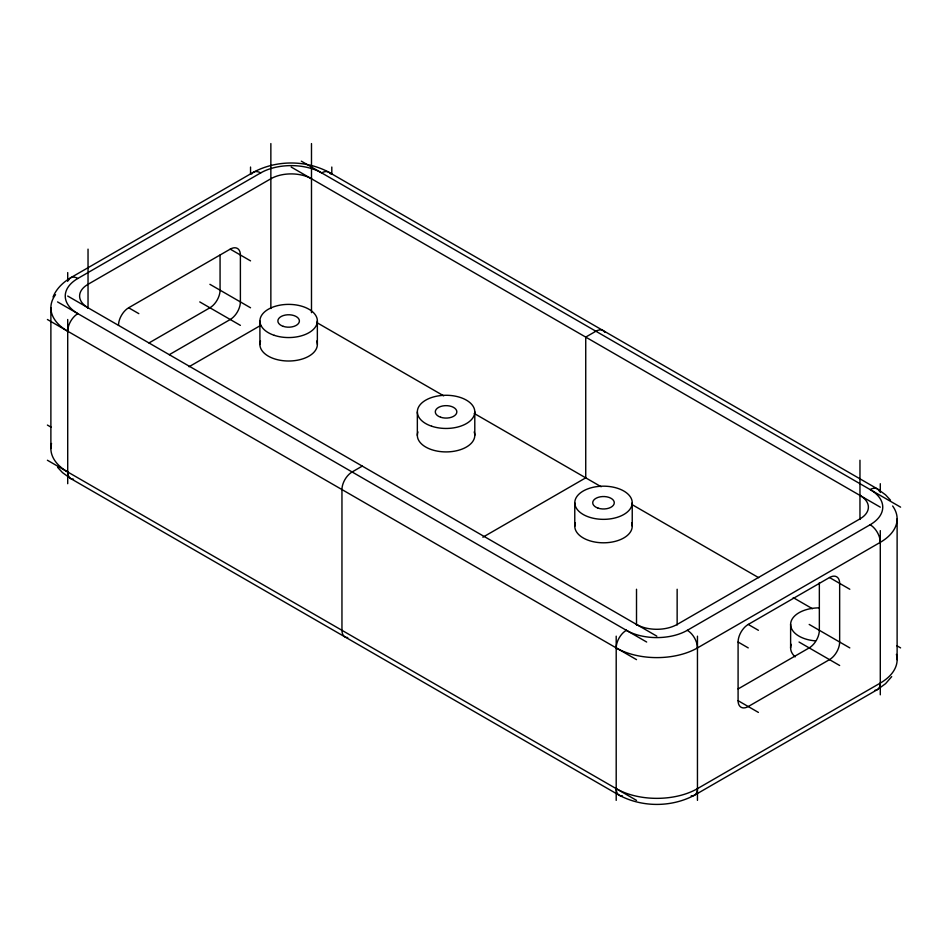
<?xml version="1.0" encoding="UTF-8"?>
<svg xmlns="http://www.w3.org/2000/svg" width="948" height="948" viewBox="0 0 948 948"><rect width="100%" height="100%" fill="white"/><g stroke="black" fill="none" stroke-linecap="round" stroke-linejoin="round"><path stroke-width="1.42" d="M50.884 448.523L50.884 307.78M897.116 518.888L897.116 659.63M53.041 297.008C56.276 288.927 62.687 282.658 70.034 278.202M891.713 676.611L885.574 683.662L877.966 689.208M70.685 277.74L253.519 172.192C276.555 159.928 305.789 159.928 328.826 172.192L877.315 488.848M68.493 280.276A14.362 8.295 60 0 1 77.866 278.451L260.7 172.903A43.134 24.909 0 0 1 321.656 172.892M118.5 325.365A14.386 8.307 -60 0 1 128.655 307.768L230.234 249.134A14.386 8.307 -60 0 1 240.389 255M148.966 342.963L209.911 307.78A14.362 8.295 -60 0 0 220.066 290.183L220.066 255M169.289 354.694L230.234 319.5A14.386 8.307 -60 0 0 240.389 301.914L240.389 255M189.031 366.746L260.629 325.413M362.266 466.108L352.111 471.974A14.386 8.307 -60 0 0 341.955 489.571L341.955 630.302A14.386 8.307 -60 0 0 347.726 637.554M482.888 537.208L585.734 477.839L585.734 337.097L595.889 331.231A14.386 8.307 -60 0 1 604.86 332.286M626.344 630.313A43.134 24.909 0 0 0 687.312 630.313L870.134 524.754A43.134 24.909 0 0 0 870.145 489.559A14.362 8.295 -60 0 1 879.507 491.384M626.355 630.302A14.362 8.295 -60 0 0 616.2 647.899A57.52 33.204 0 0 0 697.479 647.911L880.289 542.339A57.52 33.204 0 0 0 892.637 506.007M748.245 624.436L829.5 577.522A14.362 8.295 -60 0 1 839.655 583.387L839.655 642.033A14.362 8.295 -60 0 1 829.5 659.63L748.245 706.544A14.362 8.295 -60 0 1 738.089 700.679L738.089 642.033A14.362 8.295 -60 0 1 748.245 624.448L758.4 630.302M738.089 688.947L809.189 647.899A14.386 8.307 -60 0 0 819.345 630.302L819.345 582.664M691.187 795.858A14.362 8.295 60 0 0 697.455 788.641L880.289 683.081A57.52 33.204 0 0 0 896.405 654.357M877.315 689.658L694.481 795.218C671.445 807.471 642.211 807.483 619.174 795.218L70.685 478.55M301.334 161.172L900.6 507.156M291.166 167.038L880.289 507.156M829.5 577.522L849.811 589.253M230.234 249.134L250.545 260.866M896.796 645.695L900.6 647.899M316.608 322.462L443.7 395.837M474.237 413.47L601.174 486.762M631.901 504.502L758.661 577.676M793.227 597.631L812.424 608.723M809.189 624.436L849.811 647.899M209.911 284.317L250.545 307.78M799.034 642.033L839.655 665.496M199.755 301.914L240.389 325.365M738.089 642.033L748.245 647.899M128.655 307.78L138.811 313.634M67.711 296.049L656.834 636.167M57.555 301.914L646.666 642.033M738.089 700.679L758.4 712.41M47.4 319.5L636.511 659.63M47.4 425.06L51.239 427.275M47.4 460.242L636.511 800.373M70.034 478.088L62.509 472.614L57.615 467.352M877.966 489.31L885.574 494.856L890.504 500.2M880.289 483.705L880.289 492.498M880.289 530.619L880.289 694.813M859.966 460.242L859.966 519.433M790.62 624.353L790.62 647.816M697.455 636.167L697.455 800.373M677.145 589.253L677.145 624.993M636.511 589.253L636.511 624.993M632.233 502.76A28.724 16.59 0 0 1 589.135 517.122A28.724 16.59 0 0 1 589.135 488.398A28.724 16.59 0 0 1 632.233 502.76L632.233 526.128M616.2 636.167L616.2 800.373M574.772 502.843L574.772 526.306M474.794 411.776L474.794 435.239M417.345 411.953L417.345 435.405M331.8 167.038L331.8 174.361M317.355 320.886L317.355 344.349M311.489 143.575L311.489 312.639M270.855 143.575L270.855 308.515M259.906 321.052L259.906 344.515M250.545 167.038L250.545 174.361M88.034 249.134L88.034 308.325M67.711 272.586L67.711 281.39M67.711 319.5L67.711 483.705M795.171 656.869A28.724 16.59 0 0 1 791.272 644.367M316.751 341.031A28.724 16.59 0 0 1 288.63 361.01A28.724 16.59 0 0 1 260.51 341.031M474.19 431.921A28.724 16.59 0 0 1 446.07 451.912A28.724 16.59 0 0 1 417.95 431.921M631.617 522.822A28.724 16.59 0 0 1 603.509 542.801A28.724 16.59 0 0 1 575.389 522.822M636.511 624.436A28.736 16.59 0 0 0 677.145 624.436L859.966 518.888A28.736 16.59 0 0 0 859.966 495.425M687.3 630.302A14.362 8.295 60 0 1 697.455 647.899M870.134 524.754A14.362 8.295 60 0 1 880.289 542.339M880.289 683.081A14.362 8.295 60 0 1 874.933 690.322M622.469 795.858A14.362 8.295 -60 0 1 616.2 788.641A57.52 33.204 0 0 0 697.479 788.653M815.256 640.86A28.724 16.59 0 0 1 790.691 623.263A28.724 16.59 0 0 1 819.345 607.858M321.645 172.903A14.362 8.295 -60 0 1 330.591 173.922M77.866 278.451A43.122 24.897 0 0 0 77.866 313.646A14.362 8.295 -60 0 0 67.711 331.231A57.496 33.192 0 0 1 55.541 294.674M73.517 479.214A14.362 8.295 -60 0 1 67.711 471.974A57.496 33.192 0 0 1 51.536 443.486M251.753 173.922A14.362 8.295 60 0 1 260.7 172.903M88.034 307.78A28.736 16.59 0 0 1 88.022 284.317L270.855 178.757A28.736 16.59 0 0 1 311.489 178.757M598.117 508.152A10.772 6.221 0 0 0 614.28 502.76A10.772 6.221 0 0 0 598.117 497.368A10.772 6.221 0 0 0 598.117 508.152M431.707 426.233A28.724 16.59 0 0 0 474.794 411.87A28.724 16.59 0 0 0 431.707 397.496A28.724 16.59 0 0 0 431.707 426.233M440.678 417.25A10.772 6.221 0 0 0 456.841 411.87A10.772 6.221 0 0 0 440.678 406.479A10.772 6.221 0 0 0 440.678 417.25M274.268 335.331A28.724 16.59 0 0 0 317.367 320.969A28.724 16.59 0 0 0 274.268 306.607A28.724 16.59 0 0 0 274.268 335.331M283.251 326.361A10.772 6.221 0 0 0 299.402 320.969A10.772 6.221 0 0 0 283.251 315.589A10.772 6.221 0 0 0 283.251 326.361"/></g></svg>
